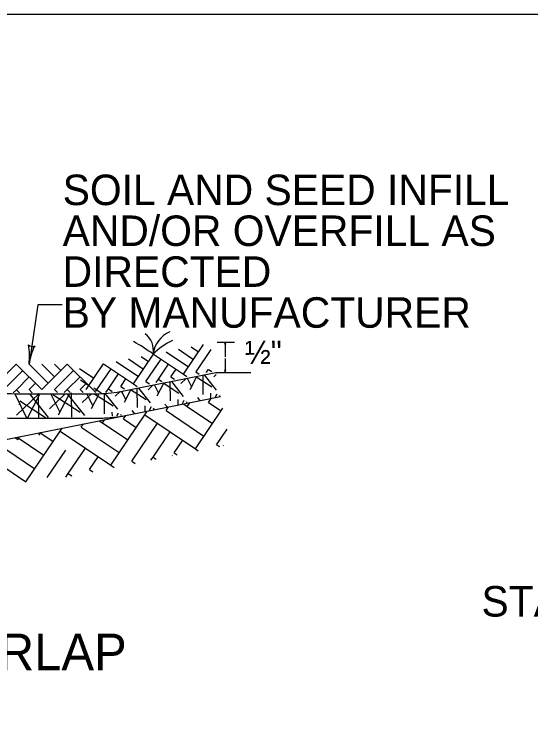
# Model space of a CAD drawing. Extents: x 1.4 to 45.4, y -2.3 to 24.4.
# Drawn here: x 28.96 to 33.3, y 18.33 to 24.43 of the extents above; entities that cross this region are included whole.
import ezdxf

# ---------------------------------------------------------------- set-up
doc = ezdxf.new("R2010")
doc.units = 0
doc.layers.add('Level 1', color=7, linetype='Continuous')

msp = doc.modelspace()

# ---------------------------------------------------------------- linework, layer by layer
at = {"layer": 'Level 1'}
for p, q in [((29.1552, 21.9909), (29.0818, 21.4924)), ((29.3597, 21.9914), (29.1546, 21.9914)), ((30.6629, 21.6783), (30.8096, 21.6783)), ((30.7296, 21.6796), (30.7296, 21.5529)), ((30.3389, 21.6178), (30.4645, 21.5331)), ((30.3798, 21.4075), (30.5492, 21.6587)), ((30.444, 21.6383), (30.5068, 21.5959)), ((30.485, 21.428), (30.612, 21.6163)), ((29.9592, 21.3258), (30.1286, 21.577)), ((30.0234, 21.5565), (30.0862, 21.5141)), ((30.1286, 21.577), (30.3798, 21.4075)), ((30.2338, 21.5974), (30.4221, 21.4703)), ((28.7917, 21.3086), (28.9746, 21.4922)), ((28.9746, 21.4922), (29.1893, 21.2784)), ((29.0818, 21.4924), (29.2427, 21.3321)), ((29.1888, 21.4927), (29.2962, 21.3857)), ((29.1893, 21.2784), (29.4031, 21.4931)), ((29.296, 21.4929), (29.3496, 21.4394)), ((29.4031, 21.4931), (29.6177, 21.2792)), ((29.563, 21.2803), (29.708, 21.4952)), ((29.708, 21.4952), (29.9592, 21.3258)), ((29.8132, 21.5157), (30.0016, 21.3886)), ((29.9183, 21.5361), (30.0439, 21.4513)), ((30.0644, 21.3462), (30.1914, 21.5346)), ((30.1694, 21.3667), (30.2542, 21.4923)), ((30.7296, 21.5394), (30.7296, 21.424)), ((28.8679, 21.2778), (29.0283, 21.4388)), ((29.2964, 21.2786), (29.4568, 21.4396)), ((29.505, 21.4558), (29.6262, 21.374)), ((29.6438, 21.2645), (29.7708, 21.4528)), ((30.2746, 21.3871), (30.317, 21.4499)), ((30.4849, 21.428), (30.5125, 21.4093)), ((30.5717, 21.4211), (30.5901, 21.4484)), ((30.5901, 21.4484), (30.6171, 21.4302)), ((28.975, 21.278), (29.0819, 21.3854)), ((29.4035, 21.2788), (29.5104, 21.3862)), ((29.7488, 21.2849), (29.8336, 21.4105)), ((29.8354, 21.2587), (30.6518, 21.4214)), ((29.854, 21.3053), (29.8964, 21.3681)), ((30.2747, 21.3871), (30.3035, 21.3677)), ((30.3585, 21.331), (30.3994, 21.3703)), ((30.3798, 21.4075), (30.408, 21.3885)), ((30.449, 21.2995), (30.4126, 21.373)), ((30.4358, 21.2806), (30.4916, 21.389)), ((30.6177, 21.2995), (30.4832, 21.3873)), ((30.5456, 21.2365), (30.5445, 21.3997)), ((30.6563, 21.2743), (30.5556, 21.4019)), ((30.6348, 21.3847), (30.6552, 21.4043)), ((30.6553, 21.4227), (30.9449, 21.4227)), ((29.0821, 21.2782), (29.1356, 21.3319)), ((29.5106, 21.279), (29.5641, 21.3327)), ((29.5141, 21.3598), (29.5846, 21.3122)), ((29.9591, 21.3258), (29.9897, 21.3052)), ((30.0643, 21.3462), (30.0942, 21.326)), ((30.0822, 21.2772), (30.1202, 21.3139)), ((30.1727, 21.2458), (30.1372, 21.3173)), ((30.1495, 21.337), (30.1695, 21.3667)), ((30.1595, 21.2269), (30.2141, 21.3328)), ((30.1695, 21.3667), (30.1988, 21.3469)), ((30.3413, 21.2458), (30.2094, 21.3319)), ((30.2693, 21.1828), (30.2682, 21.3438)), ((30.38, 21.2206), (30.2808, 21.3463)), ((28.9478, 21.2507), (28.975, 21.278)), ((28.975, 21.278), (29.0021, 21.2511)), ((28.9769, 21.0624), (29.1668, 21.245)), ((29.0677, 21.0382), (29.1743, 21.2452)), ((29.0822, 21.2782), (29.1088, 21.2517)), ((29.1635, 21.0407), (29.1621, 21.2449)), ((29.2964, 21.2786), (29.3219, 21.2531)), ((29.3666, 21.2439), (29.3653, 21.2447)), ((29.3783, 21.2535), (29.4035, 21.2788)), ((29.4035, 21.2788), (29.4286, 21.2538)), ((29.4401, 21.0478), (29.4388, 21.252)), ((29.5107, 21.279), (29.5353, 21.2545)), ((29.6177, 21.2792), (29.6418, 21.2552)), ((29.6256, 21.2932), (29.6882, 21.251)), ((29.7166, 21.0754), (29.7155, 21.2455)), ((29.8273, 21.1132), (29.7226, 21.246)), ((29.7273, 21.2529), (29.7489, 21.2849)), ((29.7489, 21.2849), (29.7806, 21.2635)), ((29.8059, 21.2235), (29.8463, 21.2624)), ((29.8541, 21.3054), (29.8852, 21.2844)), ((29.8964, 21.1921), (29.8613, 21.2628)), ((29.8832, 21.1731), (29.9365, 21.2767)), ((30.065, 21.1921), (29.9357, 21.2765)), ((29.993, 21.1291), (29.9919, 21.2879)), ((30.1036, 21.1669), (30.0059, 21.2907)), ((30.6109, 21.2038), (30.6106, 21.2491)), ((24.7128, 20.0292), (30.6919, 21.2201)), ((29.0639, 21.0381), (28.9638, 21.2398)), ((29.2455, 21.0428), (29.0876, 21.243)), ((29.2532, 21.1161), (29.3862, 21.2439)), ((29.3438, 21.0847), (29.2648, 21.2439)), ((29.5124, 21.0847), (29.2805, 21.236)), ((29.3305, 21.0657), (29.4223, 21.2439)), ((29.551, 21.0595), (29.4055, 21.2439)), ((29.5295, 21.1698), (29.6066, 21.2439)), ((29.6201, 21.1384), (29.5677, 21.2439)), ((29.6069, 21.1194), (29.671, 21.244)), ((29.7887, 21.1384), (29.627, 21.2439)), ((30.3346, 21.1481), (30.3342, 21.1954)), ((30.3685, 21.1549), (30.3861, 21.1891)), ((30.5202, 21.1855), (30.4999, 21.2112)), ((30.5891, 21.1714), (30.6111, 21.204)), ((30.6459, 21.2108), (30.6624, 21.2428)), ((30.6872, 21.2192), (30.6817, 21.2302)), ((28.993, 21.1496), (28.993, 21.1517)), ((28.9998, 21.1499), (28.9998, 21.1534)), ((29.219, 21.0421), (29.0042, 21.1823)), ((30.0583, 21.0924), (30.0579, 21.1417)), ((30.091, 21.099), (30.1098, 21.1354)), ((30.1364, 21.1081), (30.1291, 21.1228)), ((30.2452, 21.1301), (30.2236, 21.1575)), ((30.2329, 21.1022), (30.2535, 21.1328)), ((30.3797, 21.1579), (30.411, 21.1368)), ((30.4118, 21.1636), (30.4054, 21.1765)), ((30.411, 21.1368), (30.4323, 21.1684)), ((30.411, 21.1368), (30.6237, 20.9933)), ((30.4802, 20.7807), (30.7112, 21.1231)), ((30.589, 21.1714), (30.6954, 21.0997)), ((29.768, 20.6422), (30.0549, 21.0676)), ((29.7818, 21.0565), (29.7816, 21.088)), ((29.821, 21.0575), (29.8334, 21.0817)), ((29.858, 21.0585), (29.8528, 21.0691)), ((29.8768, 21.033), (29.8962, 21.0616)), ((29.9703, 21.0747), (29.9473, 21.1038)), ((30.0548, 21.0676), (30.0748, 21.0972)), ((30.0549, 21.0676), (30.4802, 20.7807)), ((30.2331, 21.1022), (30.552, 20.887)), ((29.6714, 21.0168), (29.6987, 20.9984)), ((29.6987, 20.9984), (29.7174, 21.026)), ((29.8768, 21.033), (29.9831, 20.9612)), ((29.3425, 20.9291), (29.3598, 20.9548)), ((29.5206, 20.9637), (29.5386, 20.9904)), ((29.5208, 20.9638), (29.8397, 20.7486)), ((29.6987, 20.9983), (29.9114, 20.8549)), ((29.9461, 20.6768), (30.1612, 20.9958)), ((30.6584, 20.8153), (30.7465, 20.946)), ((28.9811, 20.8794), (29.2065, 20.7273)), ((28.9865, 20.8599), (29.0024, 20.8836)), ((29.0557, 20.5038), (29.3426, 20.9291)), ((29.1646, 20.8945), (29.1812, 20.9192)), ((29.1721, 20.9174), (29.2838, 20.842)), ((29.3426, 20.9291), (29.768, 20.6422)), ((30.124, 20.7114), (30.2675, 20.9242)), ((28.7904, 20.8414), (29.1292, 20.6128)), ((28.963, 20.8757), (28.9865, 20.8599)), ((30.3021, 20.7461), (30.3739, 20.8524)), ((28.6303, 20.7907), (29.0557, 20.5038)), ((29.2338, 20.5384), (29.3902, 20.7702)), ((29.4117, 20.573), (29.5552, 20.7857)), ((30.4802, 20.7807), (30.5045, 20.7643)), ((30.6583, 20.8153), (30.6816, 20.7996)), ((30.7139, 20.806), (30.7152, 20.8079)), ((29.5899, 20.6076), (29.6616, 20.714)), ((30.1062, 20.685), (30.1241, 20.7114)), ((30.1241, 20.7114), (30.1504, 20.6937)), ((30.2849, 20.7205), (30.2878, 20.7248)), ((30.3023, 20.7461), (30.3276, 20.729)), ((29.7679, 20.6422), (29.7961, 20.6232)), ((29.946, 20.6768), (29.9732, 20.6585)), ((29.59, 20.6076), (29.6192, 20.5879)), ((29.3913, 20.5426), (29.4118, 20.573)), ((29.4118, 20.573), (29.442, 20.5526))]:
    msp.add_line(p, q, dxfattribs=at)
msp.add_lwpolyline([(1.3556, -2.2674), (45.3559, -2.2674), (45.3559, 24.4328), (1.3556, 24.4328)], close=True, dxfattribs=at)
for centre, radius, start, end in [((29.9589, 21.6114), 0.1681, 348.46333, 53.88758), ((30.3593, 21.5448), 0.238, 113.1649, 172.02683), ((29.2923, 20.4471), 1.4035, 53.67487, 61.60536), ((30.5966, 21.077), 0.6888, 116.66465, 133.36453), ((30.6686, 21.6796), 0.061, 341.34716, 359.99389), ((30.7906, 21.6796), 0.061, 180, 198.66878), ((30.7906, 21.6796), 0.061, 179.98778, 180), ((29.1073, 21.6814), 0.0401, 221.10018, 303.21688), ((28.5849, 21.5594), 0.5014, 352.32559, 10.99437), ((29.5787, 21.4255), 0.5014, 153.67274, 172.31947), ((30.7296, 21.6564), 0.00488, 48.7746, 130.89129), ((28.5849, 21.5594), 0.5014, 352.31336, 352.32559), ((30.7296, 21.4472), 0.00488, 228.7746, 310.89129), ((30.6686, 21.424), 0.061, 0, 18.66878), ((30.7906, 21.424), 0.061, 161.34716, 179.99389), ((30.6686, 21.424), 0.061, 359.98778, 0)]:
    msp.add_arc(centre, radius, start, end, dxfattribs=at)
for points in [[(28.2312, 21.1485), (28.6363, 21.2293), (28.7883, 21.2439), (28.9825, 21.2439), (29.1176, 21.2439), (29.3321, 21.2439), (29.5291, 21.2439), (29.664, 21.2439), (29.7749, 21.2511), (29.8687, 21.263)], [(28.2714, 20.9472), (28.6663, 21.026), (28.7982, 21.0387), (28.9825, 21.0387), (29.1176, 21.0387), (29.3321, 21.0387), (29.5291, 21.0387), (29.6705, 21.0387), (29.7945, 21.0467), (29.8946, 21.0594)]]:
    msp.add_spline(points, degree=3, dxfattribs=at)

# ---------------------------------------------------------------- texts
for s, height, p in [('SOIL AND SEED INFILL', 0.25652, (29.3644, 22.8301)), ('AND/OR OVERFILL AS ', 0.25652, (29.3644, 22.4863)), ('DIRECTED', 0.25652, (29.3644, 22.1426)), ('BY MANUFACTURER', 0.25652, (29.3644, 21.7988)), ('STAPLE', 0.25652, (32.8845, 19.37)), ('TRANSVERSE OVERLAP', 0.307824, (25.0533, 18.9189))]:
    msp.add_text(s, height=height, dxfattribs=at).set_placement(p)
msp.add_text('½"', height=0.195, rotation=0.46071, dxfattribs=at).set_placement((30.8971, 21.4928))

doc.saveas('drawing.dxf')
